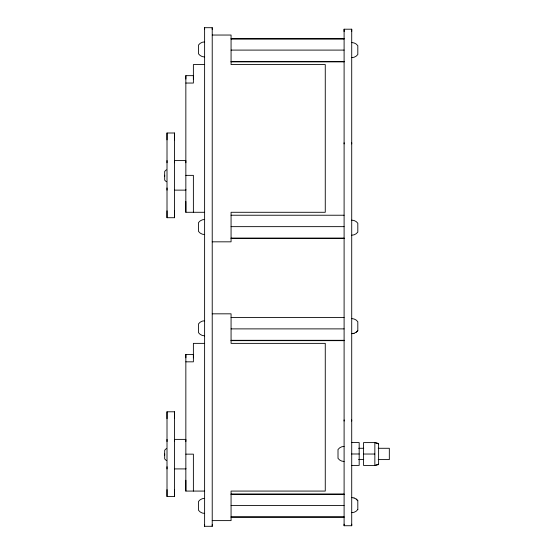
<?xml version="1.0" encoding="UTF-8"?>
<svg xmlns="http://www.w3.org/2000/svg" width="554" height="554" viewBox="0 0 554 554"><rect width="100%" height="100%" fill="white"/><g stroke="black" fill="none" stroke-linecap="round" stroke-linejoin="round"><path stroke-width="0.83" d="M164.677 455.132L164.677 453.996M164.677 176.345L164.677 175.203M174.545 489.625L174.545 496.502L167.01 496.502L167.01 489.625M167.01 468.913L167.01 466.745M167.01 441.545L167.01 439.384M167.01 418.672L167.01 411.795L174.545 411.795L174.545 496.502M174.545 210.839L174.545 217.715L167.01 217.715L167.01 210.839M167.01 190.126L167.01 187.958M167.01 162.758L167.01 160.591M167.01 139.878L167.01 133.002L174.545 133.002L174.545 217.715M174.545 468.317L174.545 468.913L185.846 468.913L185.846 468.317M174.545 441.545L174.545 439.384L185.846 439.384L185.846 441.545M174.545 418.672L174.545 411.795M174.545 189.523L174.545 190.126L185.846 190.126L185.846 189.523M174.545 162.758L174.545 160.591L185.846 160.591L185.846 162.758M174.545 139.878L174.545 133.002M204.516 491.073L185.846 491.073L185.846 480.256M185.846 357.815L185.846 354.449L193.381 354.449L193.381 357.815M204.516 212.286L185.846 212.286L185.846 201.469M185.846 79.028L185.846 75.656L193.381 75.656L193.381 79.028M212.224 524.638L212.224 526.3L204.613 526.3L204.613 524.638M204.613 29.369L204.613 27.7L212.224 27.7L212.224 526.3M212.224 29.369L212.224 27.7M351.714 524.181L351.714 525.732L344.103 525.732L344.103 524.181M344.103 421.04L344.103 419.925M344.103 143.901L344.103 142.787M344.103 31.578L344.103 29.203L351.714 29.203L351.714 525.732M351.714 421.04L351.714 419.925M351.714 143.901L351.714 142.787M351.714 31.578L351.714 29.203M354.048 333.314L351.714 333.681L354.048 333.328L356.146 332.241L357.815 330.572L357.815 321.715L356.146 320.046L354.048 318.979L351.714 318.605M356.146 332.255L357.815 330.586M357.815 509.548L356.146 511.231L354.048 512.298L351.714 512.672M166.345 169.801L164.677 171.435L164.677 180.119L166.345 181.747M166.345 448.588L164.677 450.222L164.677 458.906L166.345 460.54M378.611 464.217L374.843 465.45L363.542 465.45L363.542 442.604L374.843 442.604L378.611 443.477L378.611 464.577L374.843 465.45L374.843 442.604L378.611 443.837M204.613 41.896L202.286 42.27L200.181 43.337L198.519 45.006L198.519 53.863L200.181 55.532L202.286 56.605L204.613 56.972M351.714 57.63L354.048 57.263L356.146 56.189L357.815 54.527L357.815 45.663L356.146 43.995L354.048 42.928L351.714 42.561M204.613 219.474L202.286 219.841L200.181 220.914L198.519 222.576L198.519 231.44L200.181 233.102L202.286 234.176L204.613 234.543M351.714 235.215L354.048 234.834L356.146 233.76L357.815 232.098L357.815 223.234L356.146 221.565L354.048 220.499L351.714 220.132M204.613 320.759L202.286 321.133L200.181 322.199L198.519 323.868L198.519 332.725L200.181 334.394L202.286 335.468L204.613 335.835M344.103 446.399L341.776 446.766L339.678 447.84L338.009 449.509L338.009 458.366L339.678 460.035L341.776 461.101L344.103 461.475M204.613 498.337L202.286 498.704L200.181 499.77L198.519 501.439L198.519 510.303L200.181 511.965L202.286 513.039L204.613 513.406M212.224 35.041L231.066 35.041L231.066 64.576L325.267 64.576L325.267 212.286L231.066 212.286L231.066 241.828L212.224 241.828M231.066 38.676L344.103 38.676M231.066 39.022L344.103 39.022M231.066 50.095L344.103 50.095M231.066 61.515L344.103 61.515M231.066 61.868L344.103 61.868M204.516 64.576L193.381 64.576L193.381 83.045L185.846 83.045M185.846 175.362L193.381 175.362L193.381 212.286M231.066 215.229L344.103 215.229M231.066 226.648L344.103 226.648M231.066 238.068L344.103 238.068M231.066 238.421L344.103 238.421M212.224 313.827L231.066 313.827L231.066 343.369L325.267 343.369L325.267 491.073L231.066 491.073L231.066 520.615L212.224 520.615M231.066 317.463L344.103 317.463M231.066 328.882L344.103 328.882M231.066 340.308L344.103 340.308M231.066 340.655L344.103 340.655M204.516 343.369L193.381 343.369L193.381 361.831L185.846 361.831M351.638 442.563L359.179 442.563L359.179 465.408L351.638 465.408M358.611 448.283L363.729 448.283M378.23 448.283L389.324 448.283L389.324 459.591L378.23 459.591M351.638 453.989L359.179 453.989M363.542 454.031L374.843 454.031M185.846 454.148L193.381 454.148L193.381 491.073M358.611 459.591L363.729 459.591M231.066 494.016L344.103 494.016M231.066 494.369L344.103 494.369M231.066 505.442L344.103 505.442M231.066 516.861L344.103 516.861M231.066 517.207L344.103 517.207M351.714 497.582L354.048 497.963M354.048 497.949L356.146 499.036L357.815 500.691L357.815 509.562M356.146 499.036L357.815 500.705M344.103 29.203L344.103 525.732M204.613 27.7L204.613 526.3M185.846 75.656L185.846 212.286M185.846 354.449L185.846 491.073M167.01 133.002L167.01 217.715M167.01 411.795L167.01 496.502"/></g></svg>
